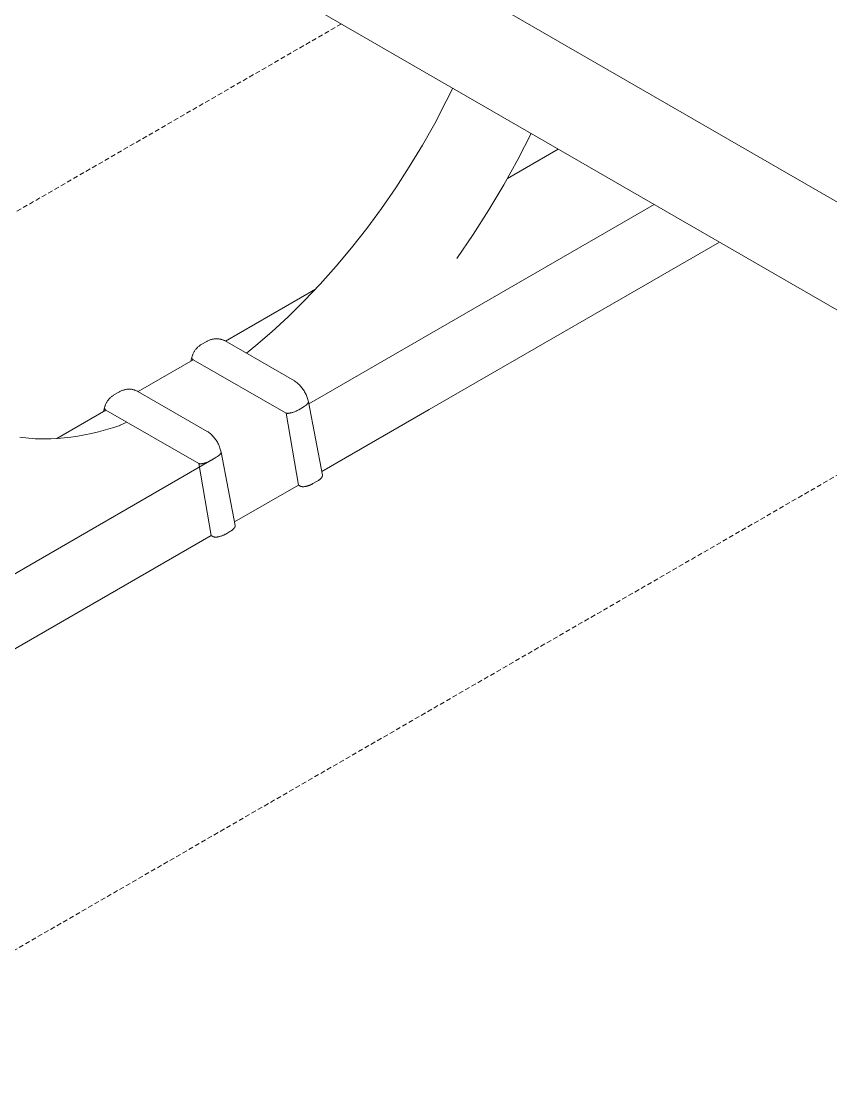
# Model space of a CAD drawing. Header units: millimetres. Extents: x -253 to 4295, y -442 to 2895.
# Drawn here: x 3123 to 3335.5, y 851.1 to 1132.1 of the extents above; entities that cross this region are included whole.
import ezdxf

# ---------------------------------------------------------------- set-up
doc = ezdxf.new("R2010")
doc.units = ezdxf.units.MM
doc.linetypes.add('HIDDEN', pattern=[1.905, 1.27, -0.635])
doc.layers.add('ZANO_R', color=7, linetype='Continuous', lineweight=0)
doc.layers.add('ZANO_R_przerywana', color=7, linetype='HIDDEN', lineweight=0)

msp = doc.modelspace()

# ---------------------------------------------------------------- linework, layer by layer
at = {"layer": 'ZANO_R'}
for p, q in [((3961.44, 724.29), (2966.29, 1298.84)), ((3957.18, 698.4), (2962.02, 1272.96)), ((3234.63, 1111.15), (3236.33, 1114.58)), ((3231.57, 1105.34), (3234.63, 1111.15)), ((3228.33, 1099.6), (3231.57, 1105.34)), ((3256.92, 1102.7), (3253.43, 1095.89)), ((3224.91, 1093.95), (3228.33, 1099.6)), ((3250.68, 1090.9), (3264.02, 1098.6)), ((3221.33, 1088.41), (3224.91, 1093.95)), ((3253.43, 1095.89), (3249.72, 1089.2)), ((3217.6, 1083), (3221.33, 1088.41)), ((3249.72, 1089.2), (3245.8, 1082.63)), ((3198.51, 1031.67), (3289.23, 1084.04)), ((3213.73, 1077.75), (3217.6, 1083)), ((3245.8, 1082.63), (3241.68, 1076.18)), ((3209.76, 1072.68), (3213.73, 1077.75)), ((3230.1, 1030.17), (3306.32, 1074.17)), ((3241.68, 1076.18), (3237.36, 1069.86)), ((3205.68, 1067.81), (3209.76, 1072.68)), ((3201.53, 1063.15), (3205.68, 1067.81)), ((3197.33, 1058.73), (3201.53, 1063.15)), ((3176.64, 1048.15), (3200.27, 1061.79)), ((3193.09, 1054.55), (3197.33, 1058.73)), ((3188.82, 1050.63), (3193.09, 1054.55)), ((3171.85, 1048.16), (3172, 1048.24)), ((3172, 1048.24), (3172.16, 1048.31)), ((3172.16, 1048.31), (3172.32, 1048.38)), ((3172.32, 1048.38), (3172.48, 1048.45)), ((3172.48, 1048.45), (3172.64, 1048.51)), ((3172.64, 1048.51), (3172.81, 1048.56)), ((3172.81, 1048.56), (3172.97, 1048.61)), ((3172.97, 1048.61), (3173.14, 1048.65)), ((3173.14, 1048.65), (3173.31, 1048.68)), ((3173.31, 1048.68), (3173.48, 1048.71)), ((3173.48, 1048.71), (3173.65, 1048.73)), ((3173.65, 1048.73), (3173.83, 1048.75)), ((3173.83, 1048.75), (3174, 1048.76)), ((3174, 1048.76), (3174.17, 1048.77)), ((3174.17, 1048.77), (3174.35, 1048.77)), ((3174.35, 1048.77), (3174.52, 1048.76)), ((3174.52, 1048.76), (3174.69, 1048.75)), ((3174.69, 1048.75), (3174.86, 1048.73)), ((3174.86, 1048.73), (3175.04, 1048.71)), ((3175.04, 1048.71), (3175.21, 1048.68)), ((3175.21, 1048.68), (3175.38, 1048.64)), ((3175.38, 1048.64), (3175.54, 1048.6)), ((3175.54, 1048.6), (3175.71, 1048.55)), ((3175.71, 1048.55), (3175.88, 1048.49)), ((3175.88, 1048.49), (3176.04, 1048.43)), ((3176.04, 1048.43), (3176.2, 1048.37)), ((3176.2, 1048.37), (3176.36, 1048.3)), ((3176.36, 1048.3), (3176.51, 1048.22)), ((3184.57, 1046.97), (3188.82, 1050.63)), ((3168.32, 1045.25), (3168.41, 1045.4)), ((3168.41, 1045.4), (3168.5, 1045.55)), ((3168.5, 1045.55), (3168.6, 1045.7)), ((3168.6, 1045.7), (3168.7, 1045.85)), ((3168.7, 1045.85), (3168.81, 1045.99)), ((3168.81, 1045.99), (3168.92, 1046.12)), ((3168.92, 1046.12), (3169.04, 1046.26)), ((3169.04, 1046.26), (3169.16, 1046.38)), ((3169.16, 1046.38), (3169.29, 1046.51)), ((3169.29, 1046.51), (3169.42, 1046.63)), ((3169.42, 1046.63), (3169.55, 1046.74)), ((3169.55, 1046.74), (3169.69, 1046.86)), ((3169.69, 1046.86), (3169.83, 1046.96)), ((3169.83, 1046.96), (3169.98, 1047.06)), ((3169.98, 1047.06), (3170.12, 1047.16)), ((3170.12, 1047.16), (3170.28, 1047.25)), ((3170.28, 1047.25), (3170.43, 1047.34)), ((3170.43, 1047.34), (3171.55, 1047.98)), ((3171.55, 1047.98), (3171.7, 1048.07)), ((3171.7, 1048.07), (3171.85, 1048.16)), ((3176.54, 1048.21), (3194.74, 1037.7)), ((3182.12, 1044.98), (3184.57, 1046.97)), ((3153.72, 1034.91), (3168.18, 1043.26)), ((3167.58, 1042.92), (3167.83, 1043.96)), ((3167.83, 1043.93), (3167.82, 1043.91)), ((3167.82, 1043.91), (3167.82, 1043.89)), ((3167.82, 1043.89), (3167.82, 1043.87)), ((3167.82, 1043.87), (3167.82, 1043.85)), ((3167.82, 1043.85), (3167.82, 1043.83)), ((3167.82, 1043.83), (3167.82, 1043.81)), ((3167.82, 1043.81), (3167.82, 1043.79)), ((3167.82, 1043.79), (3167.82, 1043.77)), ((3167.82, 1043.77), (3167.82, 1043.74)), ((3167.82, 1043.74), (3167.82, 1043.72)), ((3167.82, 1043.72), (3167.82, 1043.7)), ((3167.82, 1043.7), (3167.83, 1043.68)), ((3167.83, 1043.93), (3167.87, 1044.1)), ((3167.83, 1043.68), (3167.83, 1043.66)), ((3167.83, 1043.66), (3167.84, 1043.64)), ((3167.84, 1043.64), (3167.84, 1043.63)), ((3167.84, 1043.63), (3167.85, 1043.61)), ((3167.85, 1043.61), (3167.86, 1043.59)), ((3167.86, 1043.59), (3167.87, 1043.57)), ((3167.87, 1044.1), (3167.92, 1044.27)), ((3167.87, 1043.57), (3167.87, 1043.55)), ((3167.87, 1043.55), (3167.88, 1043.53)), ((3167.88, 1043.53), (3167.89, 1043.51)), ((3167.89, 1043.51), (3167.9, 1043.5)), ((3167.9, 1043.5), (3167.91, 1043.48)), ((3167.91, 1043.48), (3167.93, 1043.46)), ((3167.92, 1044.27), (3167.97, 1044.44)), ((3167.93, 1043.46), (3167.94, 1043.45)), ((3167.94, 1043.45), (3167.95, 1043.43)), ((3167.95, 1043.43), (3167.96, 1043.41)), ((3167.96, 1043.41), (3167.98, 1043.4)), ((3167.97, 1044.44), (3168.03, 1044.6)), ((3167.98, 1043.4), (3167.99, 1043.39)), ((3167.99, 1043.39), (3168.01, 1043.37)), ((3168.01, 1043.37), (3168.02, 1043.36)), ((3168.02, 1043.36), (3168.04, 1043.35)), ((3168.03, 1044.6), (3168.1, 1044.77)), ((3168.04, 1043.35), (3168.06, 1043.33)), ((3168.06, 1043.33), (3168.07, 1043.32)), ((3168.07, 1043.32), (3168.09, 1043.31)), ((3168.09, 1043.31), (3168.11, 1043.3)), ((3168.1, 1044.77), (3168.17, 1044.93)), ((3168.11, 1043.3), (3168.12, 1043.29)), ((3168.12, 1043.29), (3168.14, 1043.28)), ((3168.14, 1043.28), (3168.16, 1043.27)), ((3168.16, 1043.27), (3168.18, 1043.26)), ((3168.17, 1044.93), (3168.24, 1045.09)), ((3168.18, 1043.26), (3192.57, 1029.25)), ((3168.24, 1045.09), (3168.32, 1045.25)), ((3194.74, 1037.7), (3194.97, 1037.54)), ((3194.97, 1037.54), (3195.2, 1037.38)), ((3195.2, 1037.38), (3195.42, 1037.2)), ((3195.42, 1037.2), (3195.64, 1037.02)), ((3195.64, 1037.02), (3195.85, 1036.84)), ((3147.51, 1034.1), (3148.63, 1034.75)), ((3148.63, 1034.75), (3148.77, 1034.84)), ((3148.77, 1034.84), (3148.93, 1034.92)), ((3148.93, 1034.92), (3149.08, 1035)), ((3149.08, 1035), (3149.24, 1035.08)), ((3149.24, 1035.08), (3149.39, 1035.15)), ((3149.39, 1035.15), (3149.55, 1035.21)), ((3149.55, 1035.21), (3149.72, 1035.27)), ((3149.72, 1035.27), (3149.88, 1035.32)), ((3149.88, 1035.32), (3150.05, 1035.37)), ((3150.05, 1035.37), (3150.22, 1035.41)), ((3150.22, 1035.41), (3150.39, 1035.45)), ((3150.39, 1035.45), (3150.56, 1035.48)), ((3150.56, 1035.48), (3150.73, 1035.5)), ((3150.73, 1035.5), (3150.9, 1035.52)), ((3150.9, 1035.52), (3151.08, 1035.53)), ((3151.08, 1035.53), (3151.25, 1035.53)), ((3151.25, 1035.53), (3151.42, 1035.53)), ((3151.42, 1035.53), (3151.6, 1035.53)), ((3151.6, 1035.53), (3151.77, 1035.52)), ((3151.77, 1035.52), (3151.94, 1035.5)), ((3151.94, 1035.5), (3152.11, 1035.47)), ((3152.11, 1035.47), (3152.28, 1035.44)), ((3152.28, 1035.44), (3152.45, 1035.4)), ((3152.45, 1035.4), (3152.62, 1035.36)), ((3152.62, 1035.36), (3152.79, 1035.31)), ((3152.79, 1035.31), (3152.95, 1035.26)), ((3152.95, 1035.26), (3153.12, 1035.2)), ((3153.12, 1035.2), (3153.28, 1035.14)), ((3153.28, 1035.14), (3153.43, 1035.06)), ((3153.43, 1035.06), (3153.59, 1034.99)), ((3153.62, 1034.97), (3171.81, 1024.47)), ((3195.85, 1036.84), (3196.05, 1036.64)), ((3196.05, 1036.64), (3196.25, 1036.44)), ((3196.25, 1036.44), (3196.44, 1036.23)), ((3196.44, 1036.23), (3196.62, 1036.02)), ((3196.62, 1036.02), (3196.8, 1035.8)), ((3196.8, 1035.8), (3196.97, 1035.57)), ((3196.97, 1035.57), (3197.13, 1035.34)), ((3197.13, 1035.34), (3197.28, 1035.1)), ((3197.28, 1035.1), (3197.43, 1034.86)), ((3197.43, 1034.86), (3197.56, 1034.62)), ((3197.56, 1034.62), (3197.69, 1034.37)), ((3197.69, 1034.37), (3197.81, 1034.11)), ((3145.05, 1031.2), (3145.11, 1031.37)), ((3145.11, 1031.37), (3145.17, 1031.54)), ((3145.17, 1031.54), (3145.24, 1031.7)), ((3145.24, 1031.7), (3145.32, 1031.86)), ((3145.32, 1031.86), (3145.4, 1032.01)), ((3145.4, 1032.01), (3145.49, 1032.17)), ((3145.49, 1032.17), (3145.58, 1032.32)), ((3145.58, 1032.32), (3145.68, 1032.47)), ((3145.68, 1032.47), (3145.78, 1032.61)), ((3145.78, 1032.61), (3145.89, 1032.75)), ((3145.89, 1032.75), (3146, 1032.89)), ((3146, 1032.89), (3146.12, 1033.02)), ((3146.12, 1033.02), (3146.24, 1033.15)), ((3146.24, 1033.15), (3146.37, 1033.27)), ((3146.37, 1033.27), (3146.5, 1033.39)), ((3146.5, 1033.39), (3146.63, 1033.51)), ((3146.63, 1033.51), (3146.77, 1033.62)), ((3146.77, 1033.62), (3146.91, 1033.73)), ((3146.91, 1033.73), (3147.05, 1033.83)), ((3147.05, 1033.83), (3147.2, 1033.92)), ((3147.2, 1033.92), (3147.35, 1034.02)), ((3147.35, 1034.02), (3147.51, 1034.1)), ((3197.82, 1031.36), (3197.76, 1031.31)), ((3197.81, 1034.11), (3197.92, 1033.85)), ((3197.88, 1031.41), (3197.82, 1031.36)), ((3197.94, 1031.46), (3197.88, 1031.41)), ((3197.92, 1033.85), (3198.02, 1033.59)), ((3197.99, 1031.51), (3197.94, 1031.46)), ((3198.04, 1031.56), (3197.99, 1031.51)), ((3198.02, 1033.59), (3198.12, 1033.32)), ((3198.09, 1031.61), (3198.04, 1031.56)), ((3198.13, 1031.66), (3198.09, 1031.61)), ((3198.12, 1033.32), (3198.2, 1033.06)), ((3198.17, 1031.71), (3198.13, 1031.66)), ((3198.21, 1031.75), (3198.17, 1031.71)), ((3198.2, 1033.06), (3198.28, 1032.79)), ((3198.23, 1031.78), (3198.21, 1031.75)), ((3198.25, 1031.8), (3198.23, 1031.78)), ((3198.26, 1031.82), (3198.25, 1031.8)), ((3198.28, 1031.85), (3198.26, 1031.82)), ((3198.28, 1032.79), (3198.34, 1032.51)), ((3198.29, 1031.87), (3198.28, 1031.85)), ((3198.31, 1031.89), (3198.29, 1031.87)), ((3198.32, 1031.91), (3198.31, 1031.89)), ((3198.33, 1031.93), (3198.32, 1031.91)), ((3198.34, 1031.96), (3198.33, 1031.93)), ((3198.34, 1032.51), (3198.4, 1032.24)), ((3198.35, 1031.98), (3198.34, 1031.96)), ((3198.36, 1032), (3198.35, 1031.98)), ((3198.37, 1032.02), (3198.36, 1032)), ((3198.38, 1032.04), (3198.37, 1032.02)), ((3198.39, 1032.06), (3198.38, 1032.05)), ((3198.38, 1032.05), (3198.38, 1032.04)), ((3198.4, 1032.1), (3198.39, 1032.09)), ((3198.39, 1032.09), (3198.39, 1032.08)), ((3198.39, 1032.08), (3198.39, 1032.07)), ((3198.39, 1032.07), (3198.39, 1032.06)), ((3198.4, 1032.24), (3198.4, 1032.23)), ((3198.4, 1032.23), (3198.4, 1032.22)), ((3198.4, 1032.22), (3202.11, 1012.98)), ((3198.4, 1032.22), (3198.4, 1032.21)), ((3198.4, 1032.21), (3198.4, 1032.2)), ((3198.4, 1032.2), (3198.4, 1032.2)), ((3198.4, 1032.2), (3198.41, 1032.19)), ((3198.4, 1032.17), (3198.4, 1032.16)), ((3198.4, 1032.16), (3198.4, 1032.15)), ((3198.4, 1032.15), (3198.4, 1032.14)), ((3198.4, 1032.14), (3198.4, 1032.13)), ((3198.4, 1032.13), (3198.4, 1032.13)), ((3198.4, 1032.13), (3198.4, 1032.12)), ((3198.4, 1032.12), (3198.4, 1032.11)), ((3198.4, 1032.11), (3198.4, 1032.1)), ((3198.41, 1032.19), (3198.41, 1032.18)), ((3198.41, 1032.18), (3198.4, 1032.17)), ((3132.33, 1022.56), (3145.26, 1030.03)), ((3144.65, 1029.68), (3144.91, 1030.72)), ((3144.9, 1030.63), (3144.89, 1030.61)), ((3144.89, 1030.61), (3144.89, 1030.59)), ((3144.89, 1030.59), (3144.89, 1030.57)), ((3144.89, 1030.57), (3144.89, 1030.55)), ((3144.89, 1030.55), (3144.89, 1030.53)), ((3144.89, 1030.53), (3144.9, 1030.51)), ((3144.91, 1030.69), (3144.9, 1030.67)), ((3144.9, 1030.67), (3144.9, 1030.65)), ((3144.9, 1030.65), (3144.9, 1030.63)), ((3144.9, 1030.51), (3144.9, 1030.49)), ((3144.9, 1030.49), (3144.9, 1030.47)), ((3144.9, 1030.47), (3144.91, 1030.45)), ((3144.91, 1030.69), (3144.95, 1030.87)), ((3144.91, 1030.45), (3144.91, 1030.43)), ((3144.91, 1030.43), (3144.92, 1030.41)), ((3144.92, 1030.41), (3144.92, 1030.39)), ((3144.92, 1030.39), (3144.93, 1030.37)), ((3144.93, 1030.37), (3144.94, 1030.35)), ((3144.94, 1030.35), (3144.94, 1030.33)), ((3144.94, 1030.33), (3144.95, 1030.32)), ((3144.95, 1030.87), (3145, 1031.04)), ((3144.95, 1030.32), (3144.96, 1030.3)), ((3144.96, 1030.3), (3144.97, 1030.28)), ((3144.97, 1030.28), (3144.98, 1030.26)), ((3144.98, 1030.26), (3144.99, 1030.25)), ((3144.99, 1030.25), (3145, 1030.23)), ((3145, 1031.04), (3145.05, 1031.2)), ((3145, 1030.23), (3145.02, 1030.21)), ((3145.02, 1030.21), (3145.03, 1030.2)), ((3145.03, 1030.2), (3145.04, 1030.18)), ((3145.04, 1030.18), (3145.06, 1030.17)), ((3145.06, 1030.17), (3145.07, 1030.15)), ((3145.07, 1030.15), (3145.09, 1030.14)), ((3145.09, 1030.14), (3145.1, 1030.12)), ((3145.1, 1030.12), (3145.12, 1030.11)), ((3145.12, 1030.11), (3145.13, 1030.1)), ((3145.13, 1030.1), (3145.15, 1030.09)), ((3145.15, 1030.09), (3145.17, 1030.08)), ((3145.17, 1030.08), (3145.18, 1030.07)), ((3145.18, 1030.07), (3145.2, 1030.06)), ((3145.2, 1030.06), (3145.22, 1030.05)), ((3145.22, 1030.05), (3145.24, 1030.04)), ((3145.24, 1030.04), (3145.26, 1030.03)), ((3145.26, 1030.03), (3169.65, 1016.02)), ((3192.58, 1029.24), (3192.57, 1029.25)), ((3192.57, 1029.25), (3195.79, 1010.36)), ((3192.6, 1029.24), (3192.58, 1029.24)), ((3192.61, 1029.24), (3192.6, 1029.24)), ((3192.62, 1029.23), (3192.61, 1029.24)), ((3192.65, 1029.23), (3192.62, 1029.23)), ((3192.68, 1029.22), (3192.65, 1029.23)), ((3192.71, 1029.21), (3192.68, 1029.22)), ((3192.74, 1029.21), (3192.71, 1029.21)), ((3192.77, 1029.2), (3192.74, 1029.21)), ((3192.8, 1029.2), (3192.77, 1029.2)), ((3192.84, 1029.2), (3192.8, 1029.2)), ((3192.88, 1029.19), (3192.84, 1029.2)), ((3192.91, 1029.19), (3192.88, 1029.19)), ((3192.95, 1029.19), (3192.91, 1029.19)), ((3192.99, 1029.19), (3192.95, 1029.19)), ((3193.04, 1029.19), (3192.99, 1029.19)), ((3193.08, 1029.19), (3193.04, 1029.19)), ((3193.12, 1029.2), (3193.08, 1029.19)), ((3193.22, 1029.2), (3193.12, 1029.2)), ((3193.31, 1029.21), (3193.22, 1029.2)), ((3193.42, 1029.23), (3193.31, 1029.21)), ((3193.52, 1029.25), (3193.42, 1029.23)), ((3193.63, 1029.27), (3193.52, 1029.25)), ((3193.75, 1029.29), (3193.63, 1029.27)), ((3193.86, 1029.32), (3193.75, 1029.29)), ((3193.98, 1029.35), (3193.86, 1029.32)), ((3194.11, 1029.38), (3193.98, 1029.35)), ((3194.23, 1029.42), (3194.11, 1029.38)), ((3194.35, 1029.46), (3194.23, 1029.42)), ((3194.48, 1029.51), (3194.35, 1029.46)), ((3194.73, 1029.6), (3194.48, 1029.51)), ((3194.98, 1029.7), (3194.73, 1029.6)), ((3195.22, 1029.81), (3194.98, 1029.7)), ((3195.45, 1029.92), (3195.22, 1029.81)), ((3195.67, 1030.03), (3195.45, 1029.92)), ((3195.88, 1030.15), (3195.67, 1030.03)), ((3197, 1030.79), (3195.88, 1030.15)), ((3197.14, 1030.88), (3197, 1030.79)), ((3197.29, 1030.97), (3197.14, 1030.88)), ((3197.43, 1031.07), (3197.29, 1030.97)), ((3197.57, 1031.16), (3197.43, 1031.07)), ((3197.7, 1031.26), (3197.57, 1031.16)), ((3197.76, 1031.31), (3197.7, 1031.26)), ((3230.1, 1030.17), (3201.93, 1013.9)), ((3146.98, 1025.39), (3148.96, 1026.04)), ((3148.83, 1026), (3150.75, 1026.87)), ((3122.66, 1022.95), (3123.44, 1022.84)), ((3134.29, 1022.73), (3136.06, 1022.93)), ((3136.06, 1022.93), (3137.83, 1023.2)), ((3137.83, 1023.2), (3139.65, 1023.52)), ((3139.65, 1023.52), (3141.45, 1023.9)), ((3141.45, 1023.9), (3143.29, 1024.35)), ((3143.29, 1024.35), (3145.12, 1024.84)), ((3145.12, 1024.84), (3146.98, 1025.39)), ((3171.82, 1024.47), (3172.05, 1024.31)), ((3172.05, 1024.31), (3172.28, 1024.14)), ((3172.28, 1024.14), (3172.5, 1023.97)), ((3172.5, 1023.97), (3172.72, 1023.79)), ((3172.72, 1023.79), (3172.93, 1023.6)), ((3172.93, 1023.6), (3173.13, 1023.41)), ((3173.13, 1023.41), (3173.33, 1023.21)), ((3173.33, 1023.21), (3173.52, 1023)), ((3173.52, 1023), (3173.7, 1022.78)), ((3123.44, 1022.84), (3124.22, 1022.74)), ((3124.22, 1022.74), (3125.03, 1022.66)), ((3125.03, 1022.66), (3125.84, 1022.59)), ((3125.84, 1022.59), (3126.65, 1022.54)), ((3126.65, 1022.54), (3127.47, 1022.5)), ((3127.47, 1022.5), (3128.31, 1022.47)), ((3128.31, 1022.47), (3129.15, 1022.47)), ((3129.15, 1022.47), (3129.99, 1022.47)), ((3129.99, 1022.47), (3130.82, 1022.49)), ((3130.82, 1022.49), (3132.56, 1022.58)), ((3132.56, 1022.58), (3134.29, 1022.73)), ((3173.7, 1022.78), (3173.88, 1022.56)), ((3173.88, 1022.56), (3174.04, 1022.34)), ((3174.04, 1022.34), (3174.21, 1022.11)), ((3174.21, 1022.11), (3174.36, 1021.87)), ((3174.36, 1021.87), (3174.5, 1021.63)), ((3174.5, 1021.63), (3174.64, 1021.38)), ((3174.64, 1021.38), (3174.77, 1021.13)), ((3174.77, 1021.13), (3174.89, 1020.88)), ((3174.89, 1020.88), (3175, 1020.62)), ((3175, 1020.62), (3175.1, 1020.36)), ((3175.1, 1020.36), (3175.19, 1020.09)), ((3174.07, 1017.56), (3051.48, 946.78)), ((3174.07, 1017.56), (3172.96, 1016.91)), ((3174.22, 1017.65), (3174.07, 1017.56)), ((3174.37, 1017.74), (3174.22, 1017.65)), ((3174.51, 1017.83), (3174.37, 1017.74)), ((3174.64, 1017.93), (3174.51, 1017.83)), ((3174.78, 1018.03), (3174.64, 1017.93)), ((3174.84, 1018.08), (3174.78, 1018.03)), ((3174.9, 1018.13), (3174.84, 1018.08)), ((3174.96, 1018.18), (3174.9, 1018.13)), ((3175.01, 1018.23), (3174.96, 1018.18)), ((3175.07, 1018.28), (3175.01, 1018.23)), ((3175.12, 1018.33), (3175.07, 1018.28)), ((3175.17, 1018.37), (3175.12, 1018.33)), ((3175.21, 1018.42), (3175.17, 1018.37)), ((3175.19, 1020.09), (3175.28, 1019.82)), ((3175.25, 1018.47), (3175.21, 1018.42)), ((3175.29, 1018.52), (3175.25, 1018.47)), ((3175.28, 1019.82), (3175.35, 1019.55)), ((3175.31, 1018.54), (3175.29, 1018.52)), ((3175.33, 1018.57), (3175.31, 1018.54)), ((3175.34, 1018.59), (3175.33, 1018.57)), ((3175.36, 1018.61), (3175.34, 1018.59)), ((3175.35, 1019.55), (3175.42, 1019.28)), ((3175.37, 1018.63), (3175.36, 1018.61)), ((3175.39, 1018.66), (3175.37, 1018.63)), ((3175.4, 1018.68), (3175.39, 1018.66)), ((3175.41, 1018.7), (3175.4, 1018.68)), ((3175.42, 1018.72), (3175.41, 1018.7)), ((3175.42, 1019.28), (3175.48, 1019)), ((3175.43, 1018.74), (3175.42, 1018.72)), ((3175.44, 1018.76), (3175.43, 1018.74)), ((3175.45, 1018.78), (3175.44, 1018.76)), ((3175.46, 1018.8), (3175.45, 1018.78)), ((3175.47, 1018.83), (3175.46, 1018.82)), ((3175.46, 1018.82), (3175.46, 1018.81)), ((3175.46, 1018.81), (3175.46, 1018.8)), ((3175.48, 1018.87), (3175.47, 1018.86)), ((3175.47, 1018.86), (3175.47, 1018.85)), ((3175.47, 1018.85), (3175.47, 1018.84)), ((3175.47, 1018.84), (3175.47, 1018.83)), ((3175.48, 1019), (3175.48, 1018.99)), ((3175.48, 1018.99), (3179.18, 999.75)), ((3175.48, 1018.99), (3175.48, 1018.99)), ((3175.48, 1018.99), (3175.48, 1018.98)), ((3175.48, 1018.98), (3175.48, 1018.97)), ((3175.48, 1018.97), (3175.48, 1018.96)), ((3175.48, 1018.96), (3175.48, 1018.95)), ((3175.48, 1018.95), (3175.48, 1018.94)), ((3175.48, 1018.94), (3175.48, 1018.94)), ((3175.48, 1018.94), (3175.48, 1018.93)), ((3175.48, 1018.93), (3175.48, 1018.92)), ((3175.48, 1018.92), (3175.48, 1018.91)), ((3175.48, 1018.91), (3175.48, 1018.9)), ((3175.48, 1018.9), (3175.48, 1018.89)), ((3175.48, 1018.89), (3175.48, 1018.88)), ((3175.48, 1018.88), (3175.48, 1018.87)), ((3169.66, 1016.01), (3169.65, 1016.02)), ((3169.65, 1016.02), (3172.87, 997.12)), ((3169.67, 1016.01), (3169.66, 1016.01)), ((3169.69, 1016), (3169.67, 1016.01)), ((3169.7, 1016), (3169.69, 1016)), ((3169.73, 1015.99), (3169.7, 1016)), ((3169.76, 1015.99), (3169.73, 1015.99)), ((3169.78, 1015.98), (3169.76, 1015.99)), ((3169.82, 1015.97), (3169.78, 1015.98)), ((3169.85, 1015.97), (3169.82, 1015.97)), ((3169.88, 1015.97), (3169.85, 1015.97)), ((3169.92, 1015.96), (3169.88, 1015.97)), ((3169.95, 1015.96), (3169.92, 1015.96)), ((3169.99, 1015.96), (3169.95, 1015.96)), ((3170.03, 1015.96), (3169.99, 1015.96)), ((3170.07, 1015.96), (3170.03, 1015.96)), ((3170.11, 1015.96), (3170.07, 1015.96)), ((3170.16, 1015.96), (3170.11, 1015.96)), ((3170.2, 1015.96), (3170.16, 1015.96)), ((3170.29, 1015.97), (3170.2, 1015.96)), ((3170.39, 1015.98), (3170.29, 1015.97)), ((3170.49, 1015.99), (3170.39, 1015.98)), ((3170.6, 1016.01), (3170.49, 1015.99)), ((3170.71, 1016.03), (3170.6, 1016.01)), ((3170.82, 1016.06), (3170.71, 1016.03)), ((3170.94, 1016.08), (3170.82, 1016.06)), ((3171.06, 1016.12), (3170.94, 1016.08)), ((3171.18, 1016.15), (3171.06, 1016.12)), ((3171.31, 1016.19), (3171.18, 1016.15)), ((3171.43, 1016.23), (3171.31, 1016.19)), ((3171.56, 1016.27), (3171.43, 1016.23)), ((3171.81, 1016.37), (3171.56, 1016.27)), ((3172.06, 1016.47), (3171.81, 1016.37)), ((3172.3, 1016.57), (3172.06, 1016.47)), ((3172.53, 1016.69), (3172.3, 1016.57)), ((3172.75, 1016.8), (3172.53, 1016.69)), ((3172.96, 1016.91), (3172.75, 1016.8)), ((3201.24, 1011.7), (3201.17, 1011.65)), ((3201.3, 1011.76), (3201.24, 1011.7)), ((3201.37, 1011.81), (3201.3, 1011.76)), ((3201.43, 1011.86), (3201.37, 1011.81)), ((3201.5, 1011.91), (3201.43, 1011.86)), ((3201.56, 1011.97), (3201.5, 1011.91)), ((3201.61, 1012.02), (3201.56, 1011.97)), ((3201.67, 1012.08), (3201.61, 1012.02)), ((3201.72, 1012.13), (3201.67, 1012.08)), ((3201.77, 1012.19), (3201.72, 1012.13)), ((3201.82, 1012.24), (3201.77, 1012.19)), ((3201.86, 1012.29), (3201.82, 1012.24)), ((3201.88, 1012.32), (3201.86, 1012.29)), ((3201.9, 1012.35), (3201.88, 1012.32)), ((3201.92, 1012.38), (3201.9, 1012.35)), ((3201.94, 1012.4), (3201.92, 1012.38)), ((3201.96, 1012.43), (3201.94, 1012.4)), ((3201.97, 1012.46), (3201.96, 1012.43)), ((3201.99, 1012.48), (3201.97, 1012.46)), ((3202, 1012.51), (3201.99, 1012.48)), ((3202.02, 1012.54), (3202, 1012.51)), ((3202.03, 1012.56), (3202.02, 1012.54)), ((3202.04, 1012.59), (3202.03, 1012.56)), ((3202.05, 1012.61), (3202.04, 1012.59)), ((3202.06, 1012.64), (3202.05, 1012.61)), ((3202.07, 1012.66), (3202.06, 1012.64)), ((3202.08, 1012.69), (3202.07, 1012.66)), ((3202.09, 1012.71), (3202.08, 1012.69)), ((3202.1, 1012.74), (3202.09, 1012.71)), ((3202.11, 1012.78), (3202.1, 1012.77)), ((3202.1, 1012.77), (3202.1, 1012.76)), ((3202.1, 1012.76), (3202.1, 1012.74)), ((3202.11, 1012.98), (3202.11, 1012.97)), ((3202.11, 1012.97), (3202.11, 1012.96)), ((3202.11, 1012.96), (3202.11, 1012.95)), ((3202.11, 1012.95), (3202.11, 1012.94)), ((3202.11, 1012.94), (3202.11, 1012.93)), ((3202.11, 1012.93), (3202.11, 1012.92)), ((3202.11, 1012.92), (3202.11, 1012.91)), ((3202.11, 1012.91), (3202.11, 1012.9)), ((3202.11, 1012.9), (3202.11, 1012.89)), ((3202.11, 1012.89), (3202.11, 1012.88)), ((3202.11, 1012.88), (3202.11, 1012.86)), ((3202.11, 1012.86), (3202.11, 1012.85)), ((3202.11, 1012.85), (3202.11, 1012.84)), ((3202.11, 1012.84), (3202.11, 1012.83)), ((3202.11, 1012.83), (3202.11, 1012.82)), ((3202.11, 1012.82), (3202.11, 1012.81)), ((3202.11, 1012.81), (3202.11, 1012.8)), ((3202.11, 1012.8), (3202.11, 1012.78)), ((3195.79, 1010.36), (3179.01, 1000.67)), ((3196.26, 1010.09), (3195.79, 1010.36)), ((3196.27, 1010.08), (3196.26, 1010.09)), ((3196.29, 1010.07), (3196.27, 1010.08)), ((3196.3, 1010.06), (3196.29, 1010.07)), ((3196.31, 1010.06), (3196.3, 1010.06)), ((3196.33, 1010.05), (3196.31, 1010.06)), ((3196.34, 1010.04), (3196.33, 1010.05)), ((3196.37, 1010.03), (3196.34, 1010.04)), ((3196.4, 1010.02), (3196.37, 1010.03)), ((3196.43, 1010.01), (3196.4, 1010.02)), ((3196.47, 1010), (3196.43, 1010.01)), ((3196.5, 1009.99), (3196.47, 1010)), ((3196.54, 1009.98), (3196.5, 1009.99)), ((3196.57, 1009.97), (3196.54, 1009.98)), ((3196.61, 1009.96), (3196.57, 1009.97)), ((3196.65, 1009.96), (3196.61, 1009.96)), ((3196.7, 1009.95), (3196.65, 1009.96)), ((3196.74, 1009.95), (3196.7, 1009.95)), ((3196.78, 1009.94), (3196.74, 1009.95)), ((3196.83, 1009.94), (3196.78, 1009.94)), ((3196.88, 1009.94), (3196.83, 1009.94)), ((3196.92, 1009.93), (3196.88, 1009.94)), ((3196.97, 1009.93), (3196.92, 1009.93)), ((3197.02, 1009.93), (3196.97, 1009.93)), ((3197.13, 1009.94), (3197.02, 1009.93)), ((3197.24, 1009.94), (3197.13, 1009.94)), ((3197.35, 1009.95), (3197.24, 1009.94)), ((3197.47, 1009.97), (3197.35, 1009.95)), ((3197.58, 1009.98), (3197.47, 1009.97)), ((3197.71, 1010.01), (3197.58, 1009.98)), ((3197.83, 1010.03), (3197.71, 1010.01)), ((3197.96, 1010.06), (3197.83, 1010.03)), ((3198.08, 1010.09), (3197.96, 1010.06)), ((3198.21, 1010.13), (3198.08, 1010.09)), ((3198.34, 1010.17), (3198.21, 1010.13)), ((3198.46, 1010.21), (3198.34, 1010.17)), ((3198.59, 1010.25), (3198.46, 1010.21)), ((3198.71, 1010.3), (3198.59, 1010.25)), ((3198.84, 1010.35), (3198.71, 1010.3)), ((3198.96, 1010.4), (3198.84, 1010.35)), ((3199.07, 1010.45), (3198.96, 1010.4)), ((3199.19, 1010.51), (3199.07, 1010.45)), ((3199.3, 1010.56), (3199.19, 1010.51)), ((3199.41, 1010.62), (3199.3, 1010.56)), ((3199.51, 1010.67), (3199.41, 1010.62)), ((3199.61, 1010.73), (3199.51, 1010.67)), ((3200.73, 1011.38), (3199.61, 1010.73)), ((3200.88, 1011.46), (3200.73, 1011.38)), ((3201.02, 1011.56), (3200.88, 1011.46)), ((3201.17, 1011.65), (3201.02, 1011.56)), ((3177.81, 998.14), (3176.69, 997.5)), ((3177.96, 998.23), (3177.81, 998.14)), ((3178.1, 998.32), (3177.96, 998.23)), ((3178.24, 998.42), (3178.1, 998.32)), ((3178.31, 998.47), (3178.24, 998.42)), ((3178.38, 998.52), (3178.31, 998.47)), ((3178.45, 998.57), (3178.38, 998.52)), ((3178.51, 998.63), (3178.45, 998.57)), ((3178.57, 998.68), (3178.51, 998.63)), ((3178.63, 998.73), (3178.57, 998.68)), ((3178.69, 998.79), (3178.63, 998.73)), ((3178.75, 998.84), (3178.69, 998.79)), ((3178.8, 998.9), (3178.75, 998.84)), ((3178.85, 998.95), (3178.8, 998.9)), ((3178.9, 999.01), (3178.85, 998.95)), ((3178.94, 999.06), (3178.9, 999.01)), ((3178.96, 999.09), (3178.94, 999.06)), ((3178.98, 999.12), (3178.96, 999.09)), ((3179, 999.14), (3178.98, 999.12)), ((3179.02, 999.17), (3179, 999.14)), ((3179.04, 999.2), (3179.02, 999.17)), ((3179.05, 999.22), (3179.04, 999.2)), ((3179.07, 999.25), (3179.05, 999.22)), ((3179.08, 999.28), (3179.07, 999.25)), ((3179.1, 999.3), (3179.08, 999.28)), ((3179.11, 999.33), (3179.1, 999.3)), ((3179.12, 999.35), (3179.11, 999.33)), ((3179.13, 999.38), (3179.12, 999.35)), ((3179.14, 999.4), (3179.13, 999.38)), ((3179.15, 999.43), (3179.14, 999.4)), ((3179.16, 999.45), (3179.15, 999.43)), ((3179.17, 999.48), (3179.16, 999.45)), ((3179.18, 999.53), (3179.17, 999.5)), ((3179.17, 999.5), (3179.17, 999.48)), ((3179.18, 999.75), (3179.19, 999.74)), ((3179.19, 999.56), (3179.18, 999.55)), ((3179.18, 999.55), (3179.18, 999.54)), ((3179.18, 999.54), (3179.18, 999.53)), ((3179.19, 999.74), (3179.19, 999.73)), ((3179.19, 999.73), (3179.19, 999.72)), ((3179.19, 999.72), (3179.19, 999.71)), ((3179.19, 999.71), (3179.19, 999.7)), ((3179.19, 999.7), (3179.19, 999.68)), ((3179.19, 999.68), (3179.19, 999.67)), ((3179.19, 999.67), (3179.19, 999.66)), ((3179.19, 999.66), (3179.19, 999.65)), ((3179.19, 999.65), (3179.19, 999.64)), ((3179.19, 999.64), (3179.19, 999.63)), ((3179.19, 999.63), (3179.19, 999.62)), ((3179.19, 999.62), (3179.19, 999.61)), ((3179.19, 999.61), (3179.19, 999.6)), ((3179.19, 999.6), (3179.19, 999.59)), ((3179.19, 999.59), (3179.19, 999.57)), ((3179.19, 999.57), (3179.19, 999.56)), ((3172.87, 997.12), (3037.93, 919.22)), ((3173.34, 996.85), (3172.87, 997.12)), ((3173.35, 996.84), (3173.34, 996.85)), ((3173.36, 996.84), (3173.35, 996.84)), ((3173.38, 996.83), (3173.36, 996.84)), ((3173.39, 996.82), (3173.38, 996.83)), ((3173.4, 996.82), (3173.39, 996.82)), ((3173.42, 996.81), (3173.4, 996.82)), ((3173.45, 996.8), (3173.42, 996.81)), ((3173.48, 996.79), (3173.45, 996.8)), ((3173.51, 996.78), (3173.48, 996.79)), ((3173.54, 996.76), (3173.51, 996.78)), ((3173.58, 996.76), (3173.54, 996.76)), ((3173.62, 996.75), (3173.58, 996.76)), ((3173.65, 996.74), (3173.62, 996.75)), ((3173.69, 996.73), (3173.65, 996.74)), ((3173.73, 996.72), (3173.69, 996.73)), ((3173.77, 996.72), (3173.73, 996.72)), ((3173.82, 996.71), (3173.77, 996.72)), ((3173.86, 996.71), (3173.82, 996.71)), ((3173.91, 996.7), (3173.86, 996.71)), ((3173.95, 996.7), (3173.91, 996.7)), ((3174, 996.7), (3173.95, 996.7)), ((3174.05, 996.7), (3174, 996.7)), ((3174.1, 996.7), (3174.05, 996.7)), ((3174.21, 996.7), (3174.1, 996.7)), ((3174.31, 996.71), (3174.21, 996.7)), ((3174.43, 996.72), (3174.31, 996.71)), ((3174.54, 996.73), (3174.43, 996.72)), ((3174.66, 996.75), (3174.54, 996.73)), ((3174.78, 996.77), (3174.66, 996.75)), ((3174.91, 996.8), (3174.78, 996.77)), ((3175.03, 996.83), (3174.91, 996.8)), ((3175.16, 996.86), (3175.03, 996.83)), ((3175.29, 996.9), (3175.16, 996.86)), ((3175.41, 996.93), (3175.29, 996.9)), ((3175.54, 996.98), (3175.41, 996.93)), ((3175.67, 997.02), (3175.54, 996.98)), ((3175.79, 997.07), (3175.67, 997.02)), ((3175.91, 997.12), (3175.79, 997.07)), ((3176.03, 997.17), (3175.91, 997.12)), ((3176.15, 997.22), (3176.03, 997.17)), ((3176.27, 997.27), (3176.15, 997.22)), ((3176.38, 997.33), (3176.27, 997.27)), ((3176.49, 997.38), (3176.38, 997.33)), ((3176.59, 997.44), (3176.49, 997.38)), ((3176.69, 997.5), (3176.59, 997.44))]:
    msp.add_line(p, q, dxfattribs=at)
at = {"layer": 'ZANO_R_przerywana'}
for p, q in [((3207.09, 1131.47), (3091.65, 1064.82)), ((3077.91, 863.22), (3374.81, 1034.63))]:
    msp.add_line(p, q, dxfattribs=at)

doc.saveas('drawing.dxf')
